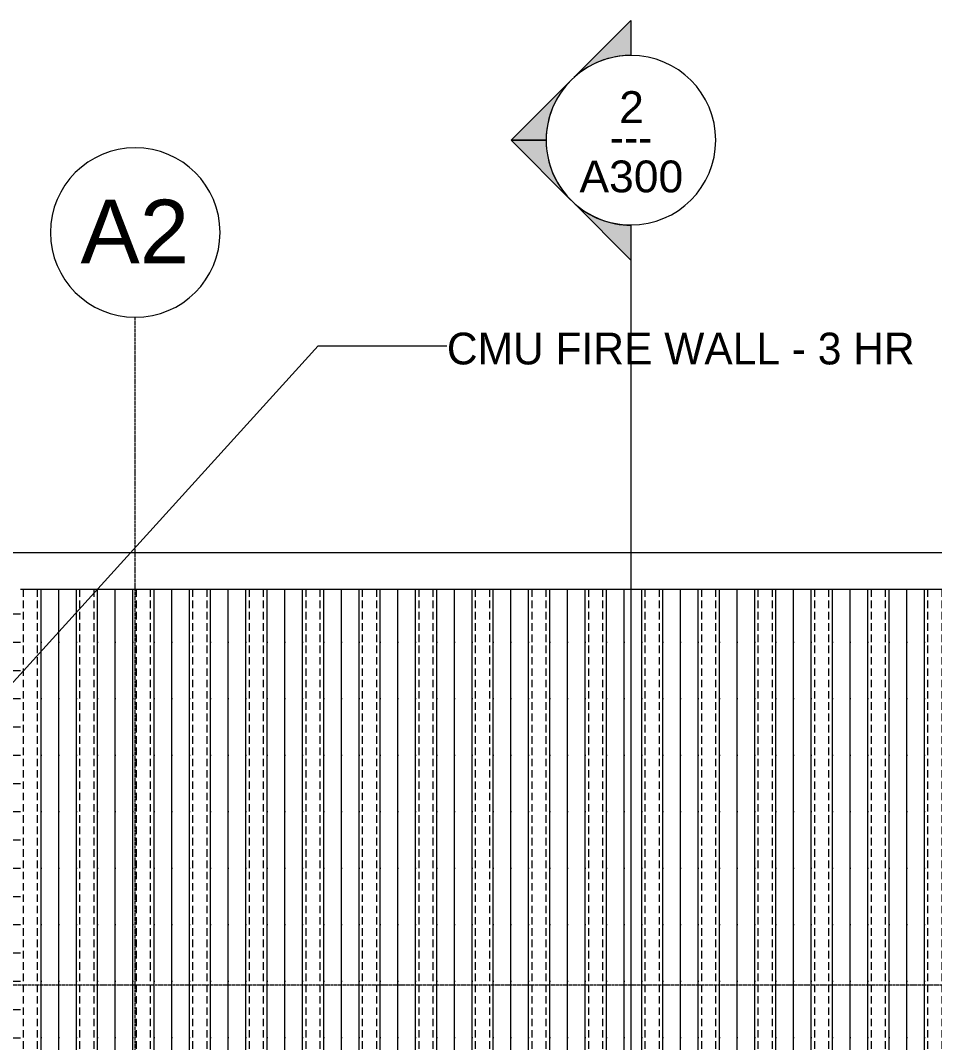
# Model space of a CAD drawing. Header units: inches. Extents: x -4221 to 4009, y -195 to 396.
# Drawn here: x 3025.2 to 3283.9, y 94.6 to 384.1 of the extents above; entities that cross this region are included whole.
import ezdxf

# ---------------------------------------------------------------- set-up
doc = ezdxf.new("R2010")
doc.units = ezdxf.units.IN
doc.header["$MEASUREMENT"] = 0
doc.linetypes.add('Grid Line 1_2_', pattern=[0.8749999999999999, 0.4999999999999999, -0.125, 0.125, -0.125])
for name, color, linetype, lineweight in [('A-FLOR-LEVL-1', 51, 'Grid Line 1_2_', 9), ('A-ROOF', 132, 'Continuous', 13), ('A-WALL', 113, 'Continuous', 13), ('A-WALL-PATT-4', 111, 'Continuous', 9), ('G-ANNO-SYMB-1', 111, 'Continuous', 9), ('G-ANNO-TEXT', 231, 'Continuous', 9), ('S-GRID-1', 1, 'Grid Line 1_2_', 9), ('S-GRID-IDEN', 1, 'Continuous', 9)]:
    doc.layers.add(name, color=color, linetype=linetype, lineweight=lineweight)
doc.styles.add('Arial', font='arial.ttf', dxfattribs={"height": 17.99999999999998})
doc.styles.add('Arial_1', font='arial.ttf', dxfattribs={"height": 8.999999999999991})
doc.styles.add('Century Gothic_1', font='ufonts.com_century-gothic.ttf', dxfattribs={"height": 8.999999999999991})

# ---------------------------------------------------------------- blocks, each defined once
blk = doc.blocks.new('Section - Section Head - Filled-22785-BUILDING ELEVATION - NORTH')
at = {"layer": 'G-ANNO-SYMB-1'}
h = blk.add_hatch(color=256, dxfattribs=at)
edge = h.paths.add_edge_path(flags=0)
edge.add_arc((2548.891729865979, 350.1153097983029), 24.03123559096367, 89.99999999999932, 132.078395024623, ccw=False)
edge.add_line((2548.891729865979, 374.1465453892665), (2548.891729865979, 384.056435295257))
edge.add_line((2548.891729865979, 384.056435295257), (2532.787274509342, 367.9519799386201))
h = blk.add_hatch(color=256, dxfattribs=at)
edge = h.paths.add_edge_path(flags=0)
edge.add_line((2531.921167117502, 367.08587254678), (2514.950604369024, 350.1153097983029))
edge.add_line((2514.950604369024, 350.1153097983029), (2524.891729865979, 350.1153097983029))
edge.add_arc((2548.891729865979, 350.1153097983026), 23.99999999999955, 134.9999999999993, 179.9999999999997, ccw=False)
h = blk.add_hatch(color=256, dxfattribs=at)
edge = h.paths.add_edge_path(flags=0)
edge.add_arc((2548.891729865979, 350.1153097983029), 23.99999999999989, 180.0000000000001, 224.9999999999999, ccw=False)
edge.add_line((2524.891729865979, 350.1153097983029), (2514.950604369024, 350.115309798303))
edge.add_line((2514.950604369024, 350.115309798303), (2531.921167117502, 333.1447470498258))
h = blk.add_hatch(color=256, dxfattribs=at)
edge = h.paths.add_edge_path(flags=0)
edge.add_line((2532.787274509341, 332.2786396579855), (2548.891729865979, 316.1741843013484))
edge.add_line((2548.891729865979, 316.1741843013484), (2548.891729865979, 326.084074207339))
edge.add_arc((2548.891729865979, 350.1153097983027), 24.03123559096389, 227.9216049753765, 270, ccw=False)
for p, q in [((2532.787274509342, 367.9519799386201), (2548.891729865979, 384.056435295257)), ((2548.891729865979, 384.056435295257), (2548.891729865979, 374.1465453892665)), ((2514.950604369024, 350.1153097983029), (2531.921167117502, 367.08587254678)), ((2524.891729865979, 350.1153097983029), (2514.950604369024, 350.1153097983029)), ((2531.921167117502, 333.1447470498258), (2514.950604369024, 350.115309798303)), ((2514.950604369024, 350.115309798303), (2524.891729865979, 350.1153097983029)), ((2548.891729865979, 316.1741843013484), (2532.787274509341, 332.2786396579855)), ((2548.891729865979, 326.084074207339), (2548.891729865979, 316.1741843013484))]:
    blk.add_line(p, q, dxfattribs=at)
for centre, radius, start, end in [((2548.891729865979, 350.1465453892665), 23.99999999999991, 89.99999999999869, 269.9999999999994), ((2548.891729865979, 350.1153097983029), 24.03123559096367, 89.99999999999899, 132.0783950246226), ((2548.891729865979, 350.1465453892665), 24.0000000000002, 270.0000000000012, 89.99999999999939), ((2548.891729865979, 350.1153097983026), 23.99999999999955, 134.9999999999989, 179.9999999999993), ((2548.891729865979, 350.1153097983029), 23.99999999999989, 179.9999999999997, 224.9999999999995), ((2548.891729865979, 350.1153097983027), 24.03123559096389, 227.9216049753762, 269.9999999999996)]:
    blk.add_arc(centre, radius, start, end, dxfattribs=at)
blk = doc.blocks.new('Grid - Grid Head - Circle-50561-BUILDING ELEVATION - NORTH')
at = {"layer": 'S-GRID-IDEN'}
for radius, start, end in [(24, 0, 179.9999999999997), (23.99999999999994, 179.9999999999999, 359.9999999999995)]:
    blk.add_arc((2877.203253864352, 324.0000000000421), radius, start, end, dxfattribs=at)

msp = doc.modelspace()

# ---------------------------------------------------------------- hatches: boundary and pattern name
at = {"layer": 'A-WALL-PATT-4'}
h = msp.add_hatch(dxfattribs=at)
h.set_pattern_fill('FP_19', color=256, style=0, pattern_type=2)
h.set_pattern_definition([(90, (3350.993661959014, 0), (-16, 9.797174393178826e-16), [16, 0, 0, 0]), (90, (3344.993661959014, 0), (-16, 9.797174393178826e-16), [16, 0, 0, 0]), (90, (3345.993661959014, 0), (-16, 9.797174393178826e-16), [2.143, -13.857]), (90, (3339.993661959014, 0), (-16, 9.797174393178826e-16), [16, 0, 0, 0]), (90, (3345.993661959014, 3.214), (-16, 9.797174393178826e-16), [2.143, -13.857]), (90, (3345.993661959014, 6.428999999999999), (-16, 9.797174393178826e-16), [2.143, -13.857]), (90, (3345.993661959014, 9.642999999999999), (-16, 9.797174393178826e-16), [2.143, -13.857]), (90, (3345.993661959014, 12.857), (-16, 9.797174393178826e-16), [2.143, -13.857]), (90, (3349.993661959014, 0), (-16, 9.797174393178826e-16), [2.143, -13.857]), (90, (3349.993661959014, 3.214), (-16, 9.797174393178826e-16), [2.143, -13.857]), (90, (3349.993661959014, 6.428999999999999), (-16, 9.797174393178826e-16), [2.143, -13.857]), (90, (3349.993661959014, 9.642999999999999), (-16, 9.797174393178826e-16), [2.143, -13.857]), (90, (3349.993661959014, 12.857), (-16, 9.797174393178826e-16), [2.143, -13.857])])
h.paths.add_polyline_path([(3025.180916033384, 0), (3027.430915823367, 0), (3027.406921740523, 12.02132635411695), (3025.180916033384, 13.25419105345565), (3025.180916033384, 6.158288274116301)], flags=0)
h.paths.add_polyline_path([(3028.930915823368, 0), (3345.430915823367, 0), (3345.430915823367, 222.9243989398945), (3025.180916033384, 222.9243989398945), (3025.180916033384, 14.96888563698724), (3028.180915823367, 13.27813389121556), (3028.180915823367, 13.20000000000002), (3028.930915823368, 13.19248453453508), (3028.930915823368, 6.158288274116301)], flags=0)
h = msp.add_hatch(dxfattribs=at)
h.set_pattern_fill('FP_21', color=256, style=0, pattern_type=2)
h.set_pattern_definition([(0, (3025.180661959014, 0), (0, 8), []), (90, (3025.180661959014, 0), (-7.999999999999999, 8), [8, -8])])
h.paths.add_polyline_path([(2800.80591582337, 0), (2825.43091582337, 0), (2825.43091582337, 16.00000000000002), (2800.805915823367, 16.00000000000002), (2800.805915823367, 6.158288274116301)], flags=0)
h.paths.add_polyline_path([(2897.93091582337, 0), (2897.93091582337, 16.00000000000002), (2863.18091582337, 16.00000000000002), (2863.18091582337, 0), (2884.545581055072, 0)], flags=0)
h.paths.add_polyline_path([(2899.43091582337, 0), (2934.18091582337, 0), (2934.18091582337, 16.00000000000002), (2899.43091582337, 16.00000000000002), (2899.43091582337, 6.158288274116301)], flags=0)
h.paths.add_polyline_path([(3025.180916033384, 0), (3025.137685909651, 13.27813389121564), (2976.930915823368, 39.97726809293118), (2976.954909906212, 17.17867364588309), (3007.971959544611, 0), (3020.422393555073, 0)], flags=0)
h.paths.add_polyline_path([(3004.875983213235, 0), (2976.930915823368, 15.47726809293121), (2976.930915823368, 0), (2989.066206055072, 0)], flags=0)
h.paths.add_polyline_path([(2826.93091582337, 0), (2861.68091582337, 0), (2861.68091582337, 16.00000000000002), (2826.93091582337, 16.00000000000002), (2826.93091582337, 6.158288274116301)], flags=0)
h.paths.add_polyline_path([(2935.68091582337, 0), (2966.180916033381, 0), (2966.180916033381, 16.00000000000002), (2935.68091582337, 16.00000000000002), (2935.68091582337, 6.158288274116301)], flags=0)
h.paths.add_polyline_path([(2971.803579382659, 222.7761368820779), (2971.790779292853, 222.7112490668793), (2971.654288472353, 222.6565119710636), (2971.654288472353, 222.7085052252021), (2971.800740126467, 222.7748506443545)], flags=0)
h.paths.add_polyline_path([(2971.639264009227, 222.7992195360986), (2971.590761641671, 222.8008522734669), (2971.635610919331, 222.7993425102271)], flags=0)
h.paths.add_polyline_path([(3025.180916033384, 14.96888563698732), (3025.180916033384, 222.8587678719333), (2975.205916033385, 222.8587678719333), (2975.205916033385, 222.566084817096), (2972.147866580902, 222.5859181794495), (2972.14709829166, 222.6136508031074), (2971.979947733261, 222.6187509735514), (2972.143145066485, 222.661442448736), (2971.958305773588, 222.7198629228201), (2971.979947733261, 222.7706571080524), (2972.14274867597, 222.7706571080524), (2972.139191841311, 222.8514879098315), (2971.904131870594, 222.8230084925372), (2971.814092351284, 222.8295476532237), (2971.635610919331, 222.7459802363709), (2971.653482204628, 222.8048095655776), (2971.790724726536, 222.8587678719333), (2971.33921336712, 222.8587678719333), (2971.348416033384, 221.7662471303329), (2971.350837908384, 210.9430823690213), (2972.101367713015, 210.9430823690213), (2972.148416033384, 211.6183064797423), (2975.205916033384, 211.6183064797423), (2975.205916033384, 210.9430823690213), (2976.180916033382, 210.9430823690213), (2976.180916033382, 42.10734729176587), (2976.375030107195, 42.00000000000008), (2976.930915823368, 41.99248453453514), (2976.954909906212, 41.67867364588306), (3009.970331055072, 23.39320962497569)], flags=0)
h.paths.add_polyline_path([(2899.43091582337, 17.50000000000002), (2934.18091582337, 17.50000000000002), (2934.18091582337, 40.49999999999999), (2899.43091582337, 40.49999999999999), (2899.43091582337, 38.15728827411632)], flags=0)
h.paths.add_polyline_path([(2897.93091582337, 17.50000000000002), (2897.93091582337, 40.49999999999999), (2863.18091582337, 40.49999999999999), (2863.18091582337, 17.50000000000002), (2884.545581055072, 17.50000000000002)], flags=0)
h.paths.add_polyline_path([(2800.929081055072, 17.50000000000002), (2825.43091582337, 17.50000000000002), (2825.43091582337, 40.49999999999999), (2800.805915823367, 40.49999999999999), (2800.805915823367, 40.39370078740168), (2802.037033001255, 40.35498132399956), (2802.170918493126, 40.27838849653048), (2802.272815754978, 40.10189726185151), (2802.272815754978, 39.8981027381487), (2802.097843996903, 39.67942192340512), (2801.892529996597, 39.60629921259854), (2801.394075752068, 39.64416822479415), (2801.301978815493, 39.60629921259854), (2800.805915823367, 39.60629921259854), (2800.805915823367, 17.50000000000002)], flags=0)
h.paths.add_polyline_path([(2826.93091582337, 17.50000000000002), (2861.68091582337, 17.50000000000002), (2861.68091582337, 40.49999999999999), (2826.93091582337, 40.49999999999999), (2826.93091582337, 22.15778827411631)], flags=0)
h.paths.add_polyline_path([(2935.68091582337, 17.50000000000002), (2966.180916033381, 17.50000000000002), (2966.180916033381, 40.49999999999999), (2935.68091582337, 40.49999999999999), (2935.68091582337, 22.15778827411631)], flags=0)
h.paths.add_polyline_path([(2801.478710143607, 39.67634888902418), (2801.441173063758, 39.71611652410532), (2801.472849266541, 39.68055393531576)], flags=0)
h.paths.add_polyline_path([(2970.687166573269, 222.7516465052946), (2970.698114700866, 222.796314832919), (2970.749425538211, 222.6808461857197)], flags=0)
h.paths.add_polyline_path([(2800.805915823367, 42.00000000000008), (2966.180916033381, 42.00000000000008), (2966.180916033381, 210.9430823690213), (2967.191135546336, 210.9430823690213), (2967.155916033384, 211.0434231423924), (2967.155916033384, 211.6183064797425), (2970.213416033384, 211.6183064797425), (2970.260464353752, 210.9430823690213), (2971.043802939497, 210.9430823690213), (2971.013416033384, 214.1517882741163), (2971.013416033384, 222.8587678719333), (2970.571232010588, 222.8491224337808), (2970.579522073803, 222.8039147486116), (2970.382087908382, 222.8587678719333), (2970.4333897296, 222.8341422524629), (2970.456583752659, 222.7801715767656), (2970.423904060699, 222.7563487623085), (2970.447524237845, 222.6648552853082), (2970.380194713625, 222.6376259336113), (2970.382051985257, 222.599347724375), (2970.382051985257, 222.5438879773145), (2970.213416033384, 222.5660848170962), (2967.155916033385, 222.5660848170962), (2967.118519087301, 222.8587678719333), (2800.805915823367, 222.8587678719332), (2800.805915823367, 42.15716327411632)], flags=0)
h.paths.add_polyline_path([(2971.513072409176, 222.3004309982877), (2971.593015754765, 222.4346890028151), (2971.593015754765, 222.3937240640555)], flags=0)
h.paths.add_polyline_path([(2970.701087120803, 222.4480735735648), (2970.687166573269, 222.4023475881369), (2970.69122270643, 222.4492947466345)], flags=0)
h.paths.add_polyline_path([(2971.748416033384, 222.4589268859762), (2971.900015450449, 222.5386640125488), (2971.900015450449, 222.5217086800911), (2971.790779292853, 222.4764707623675)], flags=0)
h.paths.add_polyline_path([(2971.593015754765, 222.5085299063463), (2971.655214914252, 222.5971888204693), (2971.617193837782, 222.5235805420344)], flags=0)
h.paths.add_polyline_path([(2971.941360797302, 222.5388310088174), (2971.997169101399, 222.5859181794495), (2971.979744158382, 222.5438832489045)], flags=0)
h.paths.add_polyline_path([(2971.790779292852, 222.6782070203514), (2971.823993999557, 222.7374218128043), (2971.823993999557, 222.6944396569434), (2971.803579382659, 222.6844626590967)], flags=0)

# ---------------------------------------------------------------- linework, layer by layer
at = {"layer": 'A-FLOR-LEVL-1'}
msp.add_line((1115.511819404911, 111), (3984.613093253752, 111), dxfattribs=at)
at = {"layer": 'A-ROOF'}
msp.add_line((2984.180915823367, 233.4265396963081), (3345.430915823366, 233.4265396963081), dxfattribs=at)
at = {"layer": 'A-WALL'}
msp.add_line((3345.430915823366, 222.9243989398944), (3025.180916033383, 222.9243989398943), dxfattribs=at)
at = {"layer": 'G-ANNO-SYMB-1'}
msp.add_line((3197.960222399723, 326.1153097983032), (3197.960222399723, -185.8135566217202), dxfattribs=at)
at = {"layer": 'G-ANNO-TEXT'}
for p, q in [((3000.263929477773, 171.5005367468915), (3109.467805032571, 291.9048097944902)), ((3109.467805032571, 291.9048097944902), (3145.869096884171, 291.9048097944902))]:
    msp.add_line(p, q, dxfattribs=at)
at = {"layer": 'S-GRID-1'}
msp.add_line((3057.680915823363, -96.00000000002746), (3057.680915823363, 300.0000000000423), dxfattribs=at)

# ---------------------------------------------------------------- block references
at = {"layer": 'G-ANNO-SYMB-1'}
msp.add_blockref('Section - Section Head - Filled-22785-BUILDING ELEVATION - NORTH', (649.0684925337406, 0), dxfattribs=at)
at = {"layer": 'S-GRID-IDEN'}
msp.add_blockref('Grid - Grid Head - Circle-50561-BUILDING ELEVATION - NORTH', (180.4776619590069, 0), dxfattribs=at)

# ---------------------------------------------------------------- texts
at = {"layer": 'G-ANNO-SYMB-1', "char_height": 8.999999999999991, "attachment_point": 1}
for s, insert, width, style in [('2', (3194.639245923964, 364.0239462584707), 8.483999999999991, 'Arial_1'), ('---', (3191.987934837248, 355.517253345085), 15.45299999999999, 'Century Gothic_1'), ('A300', (3183.395151435776, 344.387702069138), 35.75399999999996, 'Arial_1')]:
    msp.add_mtext(s, dxfattribs=dict(at, insert=insert, width=width, style=style))
at = {"layer": 'G-ANNO-TEXT', "insert": (3145.869096884171, 295.6528412905532), "char_height": 8.999999999999991, "width": 162.7109999999998, "attachment_point": 1, "style": 'Century Gothic_1'}
msp.add_mtext('CMU FIRE WALL - 3 HR', dxfattribs=at)
at = {"layer": 'S-GRID-IDEN', "insert": (3042.1802391802, 333.2879394807005), "char_height": 17.99999999999998, "width": 37.26899999999995, "attachment_point": 1, "style": 'Arial'}
msp.add_mtext('A2', dxfattribs=at)

doc.saveas('drawing.dxf')
